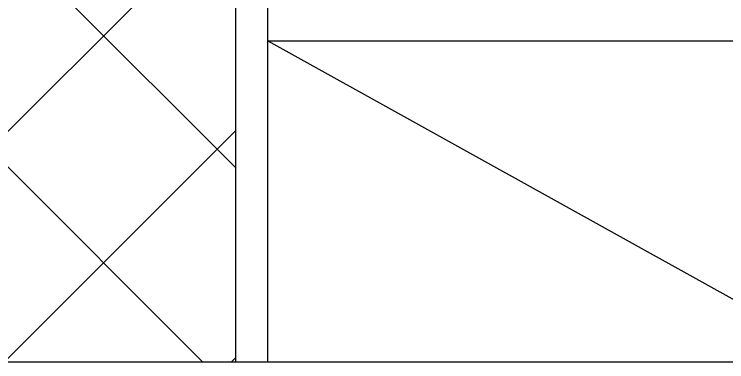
# Model space of a CAD drawing. Header units: millimetres. Extents: x 204800 to 233555, y -2285 to 8522.
# Drawn here: x 222366 to 222810, y 5573.9 to 5790.4 of the extents above; entities that cross this region are included whole.
import ezdxf

# ---------------------------------------------------------------- set-up
doc = ezdxf.new("R2010")
doc.units = ezdxf.units.MM
doc.layers.add('DIM【标注】', color=66, linetype='Continuous')

msp = doc.modelspace()

# ---------------------------------------------------------------- hatches: boundary and pattern name
at = {"layer": 'DIM【标注】', "ltscale": 6}
h = msp.add_hatch(dxfattribs=at)
h.set_pattern_fill('_USER', color=4, scale=100, angle=45, style=0, double=1, pattern_type=0)
h.set_pattern_definition([(45, (-426843.85, 2786403.64), (-70.710678, 70.710678), []), (135, (-426843.85, 2786403.64), (-70.710678, -70.710678), [])])
h.paths.add_polyline_path([(222504.02, 6633.86), (222004.02, 6633.86), (222004.02, 5573.86), (222504.02, 5573.86)])
h.paths.add_polyline_path([(223764.02, 6633.86), (223264.02, 6633.86), (223264.02, 5573.86), (223764.02, 5573.86)])

# ---------------------------------------------------------------- linework, layer by layer
at = {"layer": 'DIM【标注】', "color": 4, "ltscale": 6}
for p, q in [((222504.02, 5573.86), (222504.02, 6633.86)), ((222524.02, 5573.86), (222524.02, 6633.86)), ((222524.02, 5773.86), (223244.02, 5773.86)), ((222524.02, 5773.86), (222884.02, 5573.86)), ((222004.02, 5573.86), (223764.02, 5573.86))]:
    msp.add_line(p, q, dxfattribs=at)

doc.saveas('drawing.dxf')
